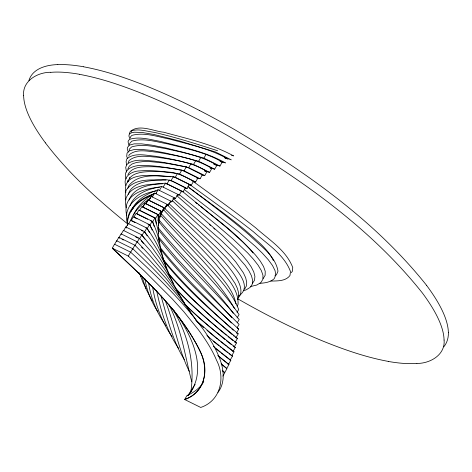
<?xml version="1.0" encoding="UTF-8"?>
<svg xmlns="http://www.w3.org/2000/svg" width="472" height="472" viewBox="0 0 472 472"><rect width="100%" height="100%" fill="white"/><g stroke="black" fill="none" stroke-linecap="round" stroke-linejoin="round"><path stroke-width="0.71" d="M127.617 225.486C126.343 210.176 139.936 199.031 153.205 194.706M23.6 95.651C22.278 80.836 37.654 72.175 50.728 72.275M444.099 340.07C445.421 354.885 430.045 363.552 416.977 363.446M448.4 332.565C448.524 337.657 447.149 342.92 443.78 346.832M127.446 224.471C126.083 207.686 142.107 196.971 156.492 193.119M158.338 233.209L158.669 222.513L157.908 214.453L141.865 206.518L139.606 210.465L155.648 218.406L156.238 223.816M129.169 150.444L129.304 149.176L131.688 146.91C142.892 143.488 154.727 146.827 165.932 148.662C183.384 152.698 201.432 155.689 216.931 165.247L214.666 169.194L209.999 167.932M129.576 144.526L129.694 143.488L131.788 141.146C143.695 137.765 156.132 141.848 167.926 143.96C186.434 148.698 205.609 152.155 222.212 162.102L219.952 166.05L213.769 164.268M158.669 215.031L142.627 207.096L144.886 203.143L160.934 211.078L158.669 215.031L157.896 220.849M160.934 211.078L158.427 225.303M131.175 132.06L131.434 130.602C140.355 124.348 153.878 131.287 163.737 132.231C187.408 138.797 211.887 143.972 233.569 155.896L231.492 155.229M127.788 182.021C130.732 171.784 144.054 171.855 152.763 171.43C157.335 171.424 161.902 171.684 166.457 172.079C176.457 171.778 184.971 176.734 193.561 181.278L191.296 185.225L188.434 184.871M128.809 156.055L129.121 154.845C136.921 148.167 148.497 151.6 157.819 152.291C176.345 155.73 195.561 158.297 211.869 168.415L209.609 172.363L205.426 171.318M28.886 80.606C32.462 68.487 46.616 64.841 57.802 64.605M237.687 299.508L238.643 296.746L238.584 292.793L237.381 288.392L235.139 283.572L227.97 272.881L217.94 261.093L205.898 248.549L164.828 208.524M130.307 137.783L130.838 136.414L132.03 135.334C144.615 131.977 157.63 136.827 170.008 139.193C189.62 144.638 209.975 148.615 227.752 158.981L225.073 158.167M128.284 194.387C130.573 185.998 139.759 182.67 147.453 181.224C151.949 180.51 156.468 179.991 161.023 179.885C170.156 178.074 177.472 184.34 185.378 187.803L183.118 191.756L180.977 191.732M128.201 162.828L129.116 160.504C136.603 154.191 147.488 156.615 156.486 157.152C173.873 159.796 191.892 161.849 207.019 171.602L204.76 175.554L201.355 174.782M129.322 133.8L130.378 131.145C138.225 128.236 146.644 131.393 154.556 132.425C175.897 137.328 196.759 144.025 217.586 150.721M130.72 220.353C134.219 210.73 142.184 203.556 150.615 198.169M133.482 215.155C137.452 205.45 145.919 198.476 154.627 193.095L171.891 201.656L174.156 197.703M129.057 199.992C134.597 185.838 152.326 184.298 165.46 183.154L181.508 191.089L179.242 195.042L177.071 195.202M131.293 211.314C135.47 199.803 147.181 193.532 158.108 189.768L175.501 198.34L177.767 194.393M146.615 203.001L148.019 199.78L164.061 207.721L159.754 217.285M164.061 207.721L159.53 216.795M130.065 205.639C134.845 192.883 149.618 188.706 161.719 186.452L179.242 195.042M127.853 168.964L129.281 166.15L132.136 163.955L136.55 162.439L142.638 161.654L150.538 161.648L166.044 163.229L186.316 166.87L202.358 174.811L200.098 178.758L196.777 178.097M244.543 289.283L246.36 286.032L246.703 282.197L245.688 277.819L243.452 272.958L235.817 261.995L230.672 256.001L218.377 243.263L172.014 200.382M195.148 384.385L188.11 395.253M114.389 244.702L116.649 240.749L132.697 248.685L140.444 256.042A517.029 107.498 29.8 0 1 178.109 296.015L187.508 307.832L197.738 322.488M116.566 241.239L118.832 237.292L134.874 245.228L148.739 259.211L166.168 278.592L179.962 296.245L191.644 314.24M118.814 237.788L121.074 233.841L137.116 241.776L149.736 255.204L165.182 273.707L177.012 290.475L184.522 303.307M121.121 234.348L123.387 230.395L139.429 238.33L150.763 251.187L164.221 268.798L171.183 279.577L179.189 294.546M123.511 230.908L125.77 226.961L141.818 234.897L151.807 247.145L159.884 258.497L166.315 269.064L173.478 283.696M125.971 227.48L128.236 223.527L144.279 231.469C155.341 245.346 164.746 260.768 170.286 277.707M128.514 224.058L130.779 220.111L146.821 228.047C155.648 240.401 162.763 254.125 166.504 268.898M133.871 217.244L136.131 213.291L152.179 221.232C156.84 230.672 159.855 240.921 160.911 251.405M148.019 199.78L145.754 203.733L161.802 211.668M170.669 201.031L168.41 204.984L151.264 196.435L148.999 200.382L165.047 208.317L167.306 204.37L165.849 206.016M152.362 197.042L154.627 193.095M155.848 193.721L158.108 189.768M159.459 190.405L161.719 186.452M163.2 187.107L165.46 183.154M165.642 183.803L167.07 183.82L169.336 179.867M169.66 180.44L171.088 180.546L173.348 176.593L189.396 184.534L187.13 188.481L184.994 188.322M128.313 256.101L130.579 252.148L114.531 244.213L112.271 248.166C145.051 279.377 180.817 310.529 200.447 352.218C209.592 369.6 204.765 392.834 184.676 399.518L200.724 407.454C220.813 400.769 225.634 377.535 216.489 360.154A488.396 101.545 29.8 0 0 198.234 329.55L183.844 311.744L172.304 298.947L144.538 271.123L128.313 256.101L112.271 248.166C144.22 278.091 177.631 308.428 198.376 347.581C208.884 366.561 207.586 391.034 184.676 399.518L186.941 395.565C193.656 392.574 200.04 388.137 203.774 381.653M130.431 252.638L132.697 248.685M132.614 249.181L134.874 245.228M134.856 245.729L137.116 241.776M137.169 242.283L139.429 238.33M139.553 238.844L141.818 234.897M173.1 177.018L175.254 177.289L177.513 173.336M144.279 231.469L142.019 235.416L144.916 239.192M146.821 228.047L144.562 231.994L147.234 235.917M149.565 232.667L147.193 228.584L149.453 224.637L133.411 216.695L131.145 220.648L134.998 222.554M152.155 230.065L149.913 225.179L152.179 221.232M177.401 173.69L179.572 174.044L181.832 170.097L197.88 178.032L195.614 181.985L192.723 181.508M154.126 226.289L152.733 221.787L154.993 217.84L138.951 209.898L136.685 213.851L147.594 219.25M155.648 218.406L157.908 214.453M126.171 178.906C121.876 168.103 136.095 164.651 144.09 165.501C157.571 165.666 170.876 168.191 184.056 170.823L186.316 166.87M126.508 172.085L125.711 167.359L126.85 164.457C134.343 158.138 145.223 160.563 154.226 161.1C165.843 162.551 177.313 164.976 188.712 167.613L190.977 163.666M126.791 164.934L126.077 161.813L126.856 158.798C134.662 152.114 146.237 155.553 155.559 156.244C168.374 158.226 181.006 161.229 193.561 164.427L195.827 160.474M127.446 158.279L126.702 156.291L127.045 153.129L129.428 150.857L134.066 149.583L141.175 149.388L150.975 150.367L163.672 152.615L179.478 156.214L198.623 161.259L200.883 157.312M128.248 152.002L127.257 148.993L127.434 147.441L129.529 145.093L134.142 143.866L141.541 143.854L151.966 145.164L165.666 147.907L182.894 152.19L203.904 158.114L206.17 154.167M237.097 306.086L238.065 304.393C238.85 288.451 225.445 276.374 216.388 264.751C199.42 245.711 180.676 228.359 163.4 209.609M193.066 388.126L190.8 392.079C195.272 363.015 187.661 333.149 172.25 308.358M237.08 312.352L238.696 309.532C231.262 290.451 216.117 275.813 202.795 260.745C188.688 245.534 173.938 230.902 160.504 215.079M237.121 317.951L239.062 314.564C215.881 280.657 184.204 253.806 158.804 221.692M237.245 322.889L239.186 319.509C212.96 288.929 182.977 261.659 158.374 229.687M237.133 327.745L239.074 324.358C211.474 296.499 182.227 269.86 158.627 238.372M236.478 333.073L238.738 329.126C211.102 303.962 183.012 278.757 160.397 248.821M235.929 337.757L238.195 333.81C213.078 312.558 188.228 290.663 167.206 265.252A360.289 74.906 29.8 0 1 163.837 260.998M235.18 342.365L237.44 338.412L212.252 317.432L191.178 298.121A319.65 66.458 29.8 0 1 169.389 274.922M176.504 289.454L182.971 296.298A277.188 57.631 29.8 0 0 202.689 314.995L218.489 328.524L236.49 342.943L234.224 346.891L233.133 346.029M184.546 303.791L187.508 306.765A248.52 51.672 29.8 0 0 208.701 325.987L235.345 347.398L233.085 351.351L227.486 347.003M195.579 319.969L215.586 337.291L234.018 351.782L231.752 355.735L228.944 353.563M206.895 335.474A218.058 45.336 29.8 0 0 214.382 341.775L232.507 356.094L230.242 360.047L221.38 353.174M213.332 346.312L230.826 360.348L228.56 364.296L218.335 356.218M217.71 355.363L228.973 364.531L226.713 368.484L221.321 364.142M222.873 376.107L224.814 372.721L222.76 370.909M127.953 174.54C132.833 165.495 145.205 166.893 153.96 166.716C163.318 167.171 172.605 168.51 181.832 170.097M263.158 278.616L265.146 275.318L265.217 271.264L263.547 266.521L260.314 261.163L255.688 255.263L249.859 248.897L242.986 242.136L226.843 227.734L182.499 191.425M252.426 283.436L254.514 280.244L254.909 276.374L253.747 271.884L251.187 266.845L247.369 261.317L242.46 255.364L236.602 249.045L222.642 235.575L176.97 195.833M217.987 392.374C225.994 381.889 223.563 367.499 218.754 356.201A488.396 101.545 29.8 0 0 200.5 325.597C180.05 298.57 155.53 274.958 130.579 252.148M142.591 207.025L151.264 196.435M187.785 395.819C208.948 370.626 191.827 335.639 175.619 312.777M163.011 209.332L163.943 208.223M160.745 213.279L165.047 208.317M238.437 297.702C243.216 292.634 240.201 284.935 237.398 279.619C232.72 271.382 226.519 264.155 220.2 257.14C203.456 238.997 184.983 222.577 167.584 205.078M291.206 272.592L292.233 271.595L292.764 267.589C286.215 250.213 269.04 239.817 255.765 227.882C235.351 211.71 214.052 196.706 193.066 181.307M238.856 295.838C253.499 286.032 235.068 268.704 228.413 259.954C209.839 239.717 188.635 222.165 168.693 203.343M274.887 275.837L276.515 274.704L277.99 271.146C275.347 255.381 260.019 245.77 249.493 235.133C229.958 218.377 209.255 203.06 188.877 187.355L187.773 186.499M165.489 206.86L168.41 204.984M169.908 202.399L171.891 201.656M243.499 290.764L246.213 289.837L250.16 287.389L252.255 284.191L252.644 280.321L251.482 275.837L248.921 270.792L245.11 265.264L234.336 252.998L220.377 239.528L173.124 198.399M156.238 191.066C140.16 193.06 121.717 205.243 127.493 223.793M172.923 198.871L175.501 198.34M250.467 286.569L256.815 285.023L260.898 282.563L262.886 279.271L262.951 275.217L261.281 270.474L258.048 265.116L253.429 259.216L247.593 252.85L232.997 239.009L215.663 224.188L179.1 194.452M159.583 187.372C145.854 188.127 125.015 193.29 126.018 210.754A343.256 71.366 29.8 0 0 126.75 215.81M259.96 283.324C265.016 282.976 270.391 282.285 274.256 278.657L275.731 275.099L275.087 270.698L272.527 265.541L268.261 259.718L262.485 253.311L255.405 246.408L238.159 231.439L184.416 189.591M162.787 183.773C149.872 184.292 131.434 184.021 126.024 198.334A295.59 61.454 29.8 0 0 126.213 207.875M270.786 281.064C277.371 280.881 285.513 281.383 289.967 275.542L290.504 271.542C283.955 254.166 266.774 243.77 253.499 231.829C232.902 215.515 211.409 200.388 190.234 184.841M166.097 180.174C152.834 180.086 135.346 177.59 126.514 189.673A250.095 51.997 29.8 0 0 125.835 199.969M173.348 176.593C158.598 176.274 138.992 172.528 128.773 185.726A250.095 51.997 29.8 0 0 127.894 188.163M170.952 176.752C157.4 176.091 121.469 169.318 125.841 192.765M175.956 173.448C164.15 171.56 152.173 169.926 140.196 170.893C132.402 170.787 122.419 176.392 125.753 185.461M83.762 66.823C105.628 70.871 126.738 78.175 147.335 86.429A174.298 36.238 29.8 0 1 180.103 100.896A168.752 35.087 29.8 0 1 199.544 110.513M79.461 74.328C101.327 78.376 122.443 85.68 143.034 93.934M388.238 361.393C366.372 357.351 345.262 350.047 324.665 341.787A174.298 36.238 29.8 0 1 291.897 327.32A168.675 35.07 29.8 0 1 272.462 317.703A174.398 36.261 29.8 0 1 238.189 299.053M201.031 174.546L202.358 174.811M204.299 170.982L207.019 171.602M210.477 168.061L211.869 168.415M214.931 164.704L216.931 165.247M220.153 161.507L222.212 162.102M220.135 161.306L225.486 162.934C205.255 151.524 182.174 147.075 159.896 141.305C150.061 139.594 139.641 136.255 129.77 139.287L128.573 140.361L128.048 141.736L128.856 145.305M224.383 157.636L231.304 159.843L215.262 151.907L179.472 140.939L154.114 134.52L142.444 132.532L134.573 132.213L131.959 132.632L130.178 133.417L129.175 134.549L128.909 136.013L129.9 138.815M203.904 158.114L219.952 166.05M198.623 161.259L214.666 169.194M193.561 164.427L209.609 172.363M188.712 167.613L204.76 175.554M184.056 170.823L200.098 178.758M179.572 174.044L195.614 181.985M175.254 177.289L191.296 185.225M171.088 180.546L187.13 188.481M167.07 183.82L183.118 191.756M150.804 220.837L152.733 221.787M134.508 217.562L137.081 218.831M147.99 224.23L149.913 225.179M145.907 227.947L147.193 228.584M141.352 230.407L142.638 231.044M135.706 236.944L138.272 238.212M122.018 239.381L123.304 240.012M237.457 328.488L238.738 329.126M236.909 333.173L238.195 333.81M235.516 337.462L237.44 338.412M234.566 341.988L236.49 342.943M233.422 346.448L235.345 347.398M232.731 351.144L234.018 351.782M231.221 355.463L232.507 356.094M229.54 359.711L230.826 360.348M227.693 363.894L228.973 364.531M189.325 187.939C208.925 202.187 228.613 216.365 247.239 231.888C256.68 240.561 267.76 248.697 273.353 260.532M195.443 202.429L197.107 203.709M198.216 204.565L199.326 205.42M200.435 206.276C218.737 220.884 237.947 234.903 253.069 252.945M222.194 348.348L227.817 352.69M226.365 346.129L220.796 341.728M226.584 340.861L231.498 344.737M213.326 341.244L218.872 345.681M219.976 346.572L221.085 347.463M127.576 223.846C97.657 199.626 68.759 173.59 45.389 142.839M217.468 339.055L206.984 330.4M218.577 339.946L219.686 340.837M215.928 348.796L220.282 352.301M227.982 336.53L232.962 340.572M224.943 339.569L200.429 318.942A277.188 57.631 29.8 0 1 185.72 305.254M226.324 335.185L209.993 321.385L188.912 302.068A319.65 66.458 29.8 0 1 175.655 288.534M221.114 363.764L226.967 368.656L224.707 372.609L222.577 370.827M232.094 334.512C209.568 315.349 187.402 295.543 168.144 273.028M233.186 335.439L234.283 336.365M209.592 224.66L210.642 225.581M213.798 228.324L214.848 229.239M230.672 327.845C207.108 306.363 183.632 284.545 163.465 259.759M231.728 328.795L233.31 330.223M231.451 323.007C206.937 298.499 181.596 274.586 160.096 247.304M118.832 237.292L119.853 238.307M161.141 213.556C178.416 232.307 197.154 249.658 214.123 268.698C222.796 279.276 233.31 289.944 235.917 303.862M141.606 247.192L142.597 248.284M231.864 317.668L176.587 258.166L158.686 237.021M159.188 220.141C183.761 249.865 215.226 274.385 234.336 308.322M141.305 240.927L143.494 243.528M125.77 226.961L126.649 228M158.244 227.787C182.133 257.264 210.748 282.675 233.256 313.296M426.611 285.377C374.78 220.265 305.384 171.655 234.401 129.499A174.374 36.255 29.8 0 0 199.538 110.513M165.159 324.63L165.926 325.721M174.103 310.588L174.864 311.679M172.138 336.731C161.672 321.963 155.365 304.611 152.603 286.799M178.664 348.424C166.787 331.267 160.875 310.995 156.669 290.793M164.398 323.491C156.197 311.313 150.592 297.354 148.627 282.775M157.949 311.909C151.435 301.903 146.674 290.646 144.91 278.793M152.273 301.059L145.801 288.634L141.93 276.262M184.345 359.605C172.156 340.123 167.289 317.467 160.946 295.696M149.453 224.637C156.055 235.386 160.999 247.228 163.277 259.665M146.167 288.663L143.01 282.474L139.836 274.008M132.785 207.297L133.405 208.447M169.035 304.812C181.472 328.878 184.953 355.982 191.785 381.86M129.387 177.501L129.989 178.752M189.272 371.311C178.068 348.867 174.345 323.739 165.182 300.534M139.199 272.804L140.874 276.557M154.993 217.84L158.22 230.867L159.158 242.118M127.829 180.274L128.012 181.513M203.644 327.55A248.52 51.672 29.8 0 1 197.113 321.804M143.04 93.94A174.298 36.238 29.8 0 1 175.802 108.401A168.752 35.087 29.8 0 1 195.243 118.018A174.374 36.255 29.8 0 1 230.1 137.01C301.083 179.159 370.485 227.769 422.31 292.888A470.956 97.916 29.8 0 1 444.058 340.052M50.852 72.358A280.828 58.386 29.8 0 1 79.373 74.263M45.43 142.857A470.973 97.922 29.8 0 1 23.641 95.674M416.853 363.363A280.899 58.404 29.8 0 1 388.326 361.458M426.57 285.365A470.956 97.916 29.8 0 1 448.359 332.548M57.885 64.658A278.763 57.956 29.8 0 1 83.686 66.77"/></g></svg>
